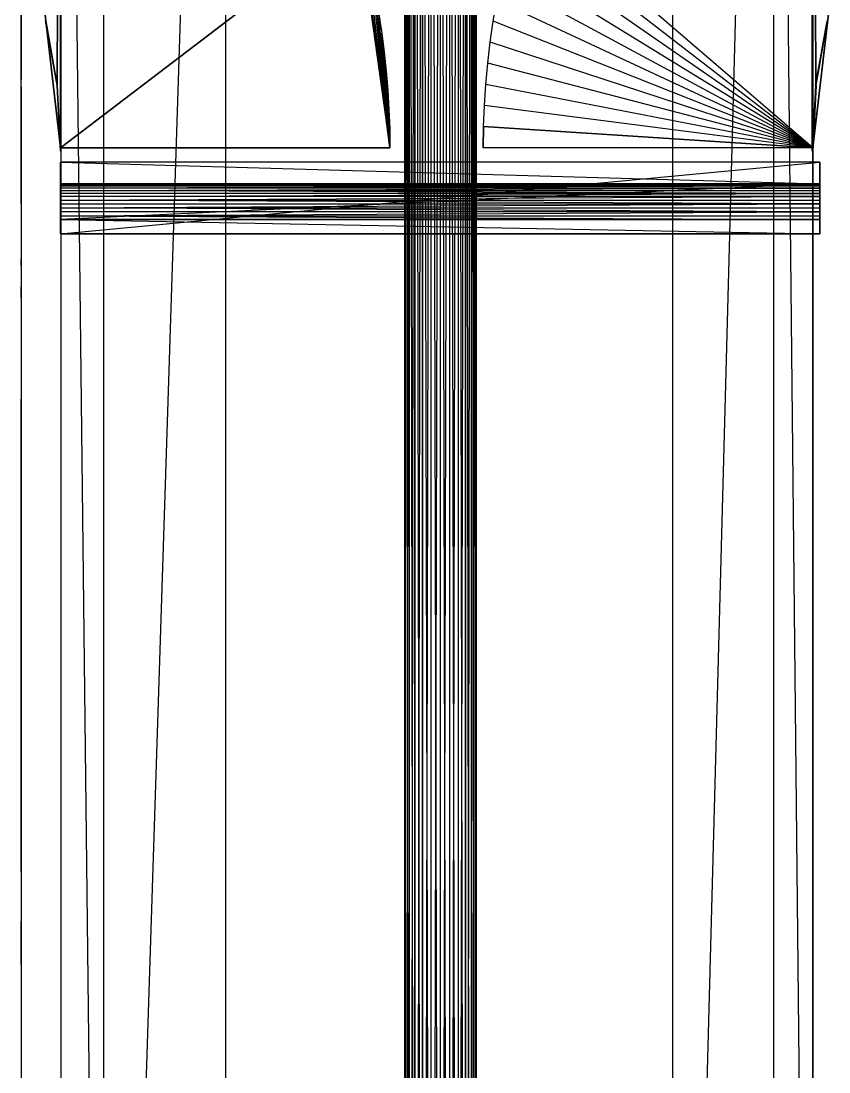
# Model space of a CAD drawing. Extents: x -41 to 47, y -35.8 to 51.3.
# Drawn here: x 23.862 to 24.991, y 42.641 to 44.107 of the extents above; entities that cross this region are included whole.
import ezdxf

# ---------------------------------------------------------------- set-up
doc = ezdxf.new("R2010")
doc.units = 0
doc.header["$MEASUREMENT"] = 0
doc.layers.add('PYDXF', color=8, linetype='CONTINUOUS')

msp = doc.modelspace()

# ---------------------------------------------------------------- linework, layer by layer
at = {"layer": 'PYDXF'}
for p, q in [((23.9171, 46.0954), (23.9125, 44.0171)), ((23.9177, 46.0954), (23.9131, 44.0171)), ((23.9171, 46.0954), (23.9171, 43.9254)), ((23.9171, 46.0954), (23.9177, 43.9254)), ((23.9177, 46.0954), (23.9177, 43.9254)), ((23.9179, 46.0954), (23.9179, 40.7954)), ((23.9179, 46.0954), (23.9783, 40.7954)), ((23.9783, 40.7954), (23.9783, 46.0954)), ((24.148, 46.0954), (23.9783, 40.7954)), ((24.148, 46.0954), (24.148, 40.7954)), ((24.7719, 46.0954), (24.7719, 40.7954)), ((24.7719, 40.7954), (24.913, 46.0954)), ((24.913, 46.0954), (24.913, 40.7954)), ((24.913, 46.0954), (24.9678, 40.7954)), ((24.9671, 43.9254), (24.9671, 46.0954)), ((24.9671, 46.0954), (24.9717, 44.0171)), ((24.9678, 46.0954), (24.9671, 43.9254)), ((24.9678, 46.0954), (24.9678, 43.9254)), ((24.9724, 44.0171), (24.9678, 46.0954)), ((24.9678, 46.0954), (24.9678, 40.7954)), ((24.9678, 40.7954), (24.9678, 46.0954)), ((24.4045, 45.8457), (24.4045, 40.2057)), ((24.4045, 45.8457), (24.4125, 40.21)), ((24.4125, 40.21), (24.4125, 45.85)), ((24.4125, 45.85), (24.4228, 40.2133)), ((24.4228, 45.8533), (24.4228, 40.2133)), ((24.4228, 45.8533), (24.4349, 40.2154)), ((24.4349, 45.8554), (24.4478, 40.2161)), ((24.4349, 40.2154), (24.4349, 45.8554)), ((24.4478, 45.8561), (24.4478, 40.2161)), ((24.4478, 40.2161), (24.4608, 45.8554)), ((24.4608, 45.8554), (24.4608, 40.2154)), ((24.4608, 40.2154), (24.4728, 45.8533)), ((24.4728, 45.8533), (24.4728, 40.2133)), ((24.4728, 40.2133), (24.4832, 45.85)), ((24.4911, 40.2057), (24.4832, 45.85)), ((24.4832, 45.85), (24.4832, 40.21)), ((24.4911, 45.8457), (24.4961, 40.2007)), ((24.4911, 45.8457), (24.4911, 40.2057)), ((24.3978, 45.8354), (24.3995, 40.2007)), ((24.3978, 45.8354), (24.3978, 40.1954)), ((24.3995, 45.8407), (24.3995, 40.2007)), ((24.3995, 45.8407), (24.4045, 40.2057)), ((24.4478, 45.8354), (24.4478, 40.1954)), ((24.4961, 45.8407), (24.4961, 40.2007)), ((24.4961, 45.8407), (24.4978, 40.1954)), ((24.4978, 45.8354), (24.4961, 40.19)), ((24.4978, 45.8354), (24.4978, 40.1954)), ((24.3995, 45.83), (24.3978, 40.1954)), ((24.3995, 45.83), (24.3995, 40.19)), ((24.4045, 45.825), (24.3995, 40.19)), ((24.4045, 45.825), (24.4045, 40.185)), ((24.4125, 45.8207), (24.4045, 40.185)), ((24.4125, 45.8207), (24.4125, 40.1807)), ((24.4228, 45.8174), (24.4125, 40.1807)), ((24.4228, 40.1774), (24.4228, 45.8174)), ((24.4728, 45.8174), (24.4728, 40.1774)), ((24.4832, 40.1807), (24.4728, 45.8174)), ((24.4911, 45.825), (24.4832, 40.1807)), ((24.4832, 40.1807), (24.4832, 45.8207)), ((24.4961, 45.83), (24.4911, 40.185)), ((24.4911, 45.825), (24.4911, 40.185)), ((24.4961, 45.83), (24.4961, 40.19)), ((24.4349, 45.8154), (24.4228, 40.1774)), ((24.4349, 40.1754), (24.4349, 45.8154)), ((24.4478, 45.8147), (24.4349, 40.1754)), ((24.4478, 45.8147), (24.4478, 40.1747)), ((24.4608, 40.1754), (24.4478, 45.8147)), ((24.4608, 45.8154), (24.4608, 40.1754)), ((24.4728, 40.1774), (24.4608, 45.8154)), ((24.9678, 43.9302), (24.5619, 44.2792)), ((24.3331, 44.2471), (23.9177, 43.9302)), ((23.9177, 43.9302), (24.3331, 44.2471)), ((24.3331, 44.2471), (24.3776, 43.9302)), ((24.9678, 43.9302), (24.5534, 44.2509)), ((24.3776, 43.9302), (24.3401, 44.2213)), ((24.9678, 43.9302), (24.5457, 44.2224)), ((23.8625, 44.0154), (23.8625, 44.1922)), ((24.3776, 43.9302), (24.3465, 44.1953)), ((24.9678, 43.9302), (24.5386, 44.1937)), ((23.8625, 44.0254), (23.8625, 44.1855)), ((23.8625, 44.1855), (23.8625, 44.0254)), ((24.3776, 43.9302), (24.3523, 44.1692)), ((24.9678, 43.9302), (24.5323, 44.1648)), ((24.3776, 43.9302), (24.3575, 44.143)), ((24.5218, 44.1067), (24.5267, 44.1359)), ((24.9678, 43.9302), (24.5267, 44.1359)), ((23.9177, 43.9302), (23.8962, 44.1159)), ((23.8962, 44.1159), (23.9177, 43.9302)), ((24.3776, 43.9302), (24.3621, 44.1166)), ((24.3621, 44.1166), (24.3661, 44.0902)), ((24.9678, 43.9302), (24.9905, 44.1208)), ((24.9905, 44.1208), (24.9678, 43.9302)), ((23.8963, 44.1074), (23.9125, 44.0171)), ((23.897, 44.1074), (23.9131, 44.0171)), ((23.897, 44.1074), (23.9125, 44.0171)), ((24.5177, 44.0775), (24.5218, 44.1067)), ((24.9678, 43.9302), (24.5218, 44.1067)), ((24.9717, 44.0171), (24.9879, 44.1074)), ((24.9724, 44.0171), (24.9885, 44.1074)), ((24.9724, 44.0171), (24.9879, 44.1074)), ((24.3661, 44.0902), (24.3696, 44.0637)), ((24.3776, 43.9302), (24.3661, 44.0902)), ((24.5142, 44.0482), (24.5177, 44.0775)), ((24.9678, 43.9302), (24.5177, 44.0775)), ((24.3776, 43.9302), (24.3695, 44.0637)), ((24.3696, 44.0637), (24.3724, 44.0371)), ((24.5116, 44.0187), (24.5143, 44.0482)), ((24.9678, 43.9302), (24.5142, 44.0482)), ((24.3724, 44.0371), (24.3746, 44.0104)), ((24.3776, 43.9302), (24.3724, 44.0371)), ((23.8625, 43.9254), (23.8625, 44.0254)), ((23.8625, 44.0154), (23.8625, 44.0254)), ((23.8625, 44.0154), (23.8625, 43.9254)), ((23.8625, 43.9254), (23.8625, 44.0154)), ((23.9125, 44.0171), (23.9171, 43.9254)), ((23.9125, 44.0171), (23.9131, 44.0171)), ((23.9131, 44.0171), (23.9177, 43.9254)), ((23.9131, 44.0171), (23.9171, 43.9254)), ((24.5096, 43.9893), (24.5115, 44.0187)), ((24.9678, 43.9302), (24.5115, 44.0187)), ((24.9717, 44.0171), (24.9671, 43.9254)), ((24.9724, 44.0171), (24.9678, 43.9254)), ((24.9717, 44.0171), (24.9678, 43.9254)), ((24.9724, 44.0171), (24.9717, 44.0171)), ((24.3746, 44.0104), (24.3762, 43.9837)), ((24.3776, 43.9302), (24.3746, 44.0104)), ((24.3762, 43.9837), (24.3772, 43.957)), ((24.3776, 43.9302), (24.3762, 43.9837)), ((24.5084, 43.9598), (24.5096, 43.9893)), ((24.9678, 43.9302), (24.5096, 43.9893)), ((24.3772, 43.957), (24.3776, 43.9302)), ((24.3776, 43.9302), (24.3772, 43.957)), ((24.5084, 43.9598), (24.5079, 43.9302)), ((24.5079, 43.9302), (24.5084, 43.9598)), ((24.5084, 43.9598), (24.9678, 43.9302)), ((24.9678, 43.9302), (24.5084, 43.9598)), ((23.8625, 43.8654), (23.8625, 43.9254)), ((23.8625, 43.9254), (23.8625, 43.852)), ((23.8625, 43.9254), (23.8625, 43.8873)), ((23.8625, 43.9254), (23.8625, 43.8616)), ((23.8625, 43.9254), (23.8626, 43.9029)), ((23.8625, 43.9254), (23.8626, 43.9081)), ((23.8625, 43.9254), (23.8625, 43.8656)), ((23.8625, 43.9254), (23.8625, 43.8643)), ((23.8625, 43.9254), (23.8625, 43.8793)), ((23.8625, 43.9254), (23.8625, 43.893)), ((23.8625, 43.9254), (23.8626, 43.9044)), ((23.8625, 43.9254), (23.8625, 43.8578)), ((23.8625, 43.9254), (23.8625, 43.8995)), ((23.8625, 43.9254), (23.8626, 43.9113)), ((23.8625, 43.9254), (23.8625, 43.8769)), ((23.8625, 43.9254), (23.8626, 43.9055)), ((23.8625, 43.9254), (23.8625, 43.8912)), ((23.8625, 43.9254), (23.8626, 43.904)), ((23.8625, 43.9254), (23.8625, 43.8566)), ((23.8625, 43.9254), (23.8625, 43.898)), ((23.8625, 43.9254), (23.8626, 43.9102)), ((23.8625, 43.9254), (23.8625, 43.8761)), ((23.8625, 43.9254), (23.8626, 43.9049)), ((23.8625, 43.9254), (23.8625, 43.8542)), ((23.8626, 43.9125), (23.8625, 43.9254)), ((23.8625, 43.9254), (23.8625, 43.8965)), ((23.8625, 43.9254), (23.8625, 43.8654)), ((23.8625, 43.9254), (23.8625, 43.881)), ((23.8625, 43.9254), (23.8625, 43.8604)), ((23.8625, 43.9254), (23.8625, 43.9019)), ((23.8625, 43.9254), (23.8625, 43.8785)), ((23.8625, 43.9254), (23.8626, 43.9071)), ((23.8625, 43.9254), (23.8625, 43.8948)), ((23.8625, 43.9254), (23.8625, 43.8801)), ((23.8625, 43.9254), (23.8625, 43.8591)), ((23.8625, 43.8819), (23.8625, 43.9254)), ((23.8625, 43.9254), (23.8625, 43.9008)), ((23.8625, 43.9254), (23.8625, 43.8777)), ((23.8625, 43.9254), (23.8626, 43.9063)), ((23.8625, 43.8854), (23.8625, 43.9254)), ((23.8625, 43.9254), (23.8625, 43.8754)), ((23.8625, 43.9254), (23.8625, 43.8531)), ((23.8625, 43.9254), (23.8625, 43.8893)), ((23.8625, 43.9254), (23.8625, 43.8629)), ((23.8625, 43.9254), (23.8626, 43.9037)), ((23.8625, 43.9254), (23.8625, 43.8554)), ((23.8625, 43.9254), (23.8626, 43.9091)), ((23.8626, 43.9254), (23.8626, 43.9125)), ((23.8626, 43.9254), (23.8626, 43.9137)), ((23.9177, 43.9254), (23.9171, 43.9254)), ((23.9177, 43.9302), (24.3776, 43.9302)), ((24.3776, 43.9302), (23.9177, 43.9302)), ((24.9678, 43.9302), (24.5079, 43.9302)), ((24.9678, 43.9254), (24.9671, 43.9254)), ((23.8626, 43.9125), (23.8626, 43.9137)), ((23.8626, 43.9125), (23.8626, 43.9113)), ((23.8626, 43.9113), (23.8626, 43.9102)), ((23.8626, 43.9102), (23.8626, 43.9091)), ((23.9178, 43.91), (23.9178, 43.83)), ((23.9178, 43.91), (23.9178, 43.81)), ((23.9178, 43.91), (23.9178, 43.88)), ((23.9178, 43.88), (23.9178, 43.91)), ((24.9778, 43.91), (23.9178, 43.91)), ((23.9178, 43.91), (24.9778, 43.88)), ((23.9178, 43.81), (24.9778, 43.91)), ((24.9778, 43.91), (24.9778, 43.83)), ((24.9778, 43.91), (24.9778, 43.81)), ((24.9778, 43.88), (24.9778, 43.91)), ((24.9778, 43.91), (24.9778, 43.88)), ((23.8626, 43.9029), (23.8625, 43.9019)), ((23.8625, 43.9019), (23.8625, 43.9008)), ((23.8625, 43.9008), (23.8625, 43.8995)), ((23.8625, 43.8995), (23.8625, 43.898)), ((23.8625, 43.898), (23.8625, 43.8965)), ((23.8625, 43.8965), (23.8625, 43.8948)), ((23.8625, 43.8948), (23.8625, 43.893)), ((23.8626, 43.9091), (23.8626, 43.9081)), ((23.8626, 43.9081), (23.8626, 43.9071)), ((23.8626, 43.9071), (23.8626, 43.9063)), ((23.8626, 43.9063), (23.8626, 43.9055)), ((23.8626, 43.9055), (23.8626, 43.9049)), ((23.8626, 43.9049), (23.8626, 43.9044)), ((23.8626, 43.9044), (23.8626, 43.904)), ((23.8626, 43.904), (23.8626, 43.9037)), ((23.8626, 43.9037), (23.8626, 43.9029)), ((23.8625, 43.893), (23.8625, 43.8912)), ((23.8625, 43.8912), (23.8625, 43.8893)), ((23.8625, 43.8893), (23.8625, 43.8873)), ((23.8625, 43.8854), (23.8625, 43.8873)), ((23.8625, 43.8854), (23.8625, 43.8819)), ((23.8625, 43.8827), (23.8625, 43.8854)), ((23.8625, 43.8845), (23.8625, 43.8854)), ((23.8625, 43.8845), (23.8625, 43.8836)), ((23.8625, 43.8845), (23.8625, 43.8827)), ((23.8625, 43.8827), (23.8625, 43.8836)), ((23.8625, 43.8827), (23.8625, 43.8819)), ((23.8625, 43.8819), (23.8625, 43.881)), ((23.8625, 43.881), (23.8625, 43.8801)), ((23.8625, 43.8801), (23.8625, 43.8793)), ((23.8625, 43.8793), (23.8625, 43.8785)), ((23.8625, 43.8785), (23.8625, 43.8777)), ((23.8625, 43.8777), (23.8625, 43.8769)), ((23.8625, 43.8769), (23.8625, 43.8761)), ((23.8625, 43.8761), (23.8625, 43.8754)), ((23.8625, 43.8754), (23.8625, 43.8656)), ((23.8625, 43.8654), (23.8625, 43.8754)), ((23.8625, 43.8656), (23.8625, 43.8654)), ((24.9778, 43.88), (23.9178, 43.88)), ((23.9178, 43.88), (24.9778, 43.88)), ((23.9178, 43.83), (23.9178, 43.88)), ((23.9178, 43.88), (23.9178, 43.8706)), ((23.9178, 43.88), (23.9178, 43.852)), ((23.9178, 43.88), (23.9178, 43.8666)), ((23.9178, 43.8787), (23.9178, 43.88)), ((23.9178, 43.88), (23.9178, 43.8354)), ((23.9178, 43.88), (23.9178, 43.8465)), ((23.9178, 43.88), (23.9178, 43.8572)), ((24.9778, 43.88), (23.9178, 43.83)), ((23.9178, 43.88), (23.9178, 43.874)), ((23.9178, 43.8787), (24.9778, 43.88)), ((23.9178, 43.88), (23.9178, 43.841)), ((23.9178, 43.88), (23.9178, 43.8621)), ((23.9178, 43.88), (23.9178, 43.8767)), ((23.9178, 43.8787), (24.9778, 43.8787)), ((24.9778, 43.8787), (23.9178, 43.8767)), ((23.9178, 43.8767), (23.9178, 43.8787)), ((23.9178, 43.874), (23.9178, 43.8767)), ((24.9778, 43.8767), (23.9178, 43.8767)), ((24.9778, 43.8767), (23.9178, 43.874)), ((23.9178, 43.8706), (23.9178, 43.874)), ((24.9778, 43.874), (23.9178, 43.874)), ((23.9178, 43.8706), (24.9778, 43.874)), ((23.9178, 43.8666), (23.9178, 43.8706)), ((24.9778, 43.8666), (23.9178, 43.8706)), ((23.9178, 43.8706), (24.9778, 43.8706)), ((23.9178, 43.8621), (23.9178, 43.8666)), ((23.9178, 43.8621), (24.9778, 43.8666)), ((24.9778, 43.8666), (23.9178, 43.8666)), ((24.9778, 43.88), (24.9778, 43.8354)), ((24.9778, 43.88), (24.9778, 43.8666)), ((24.9778, 43.88), (24.9778, 43.83)), ((24.9778, 43.88), (24.9778, 43.8706)), ((24.9778, 43.88), (24.9778, 43.852)), ((24.9778, 43.88), (24.9778, 43.8767)), ((24.9778, 43.88), (24.9778, 43.841)), ((24.9778, 43.88), (24.9778, 43.8621)), ((24.9778, 43.88), (24.9778, 43.8572)), ((24.9778, 43.88), (24.9778, 43.874)), ((24.9778, 43.88), (24.9778, 43.8787)), ((24.9778, 43.88), (24.9778, 43.8465)), ((24.9778, 43.8787), (24.9778, 43.8767)), ((24.9778, 43.874), (24.9778, 43.8767)), ((24.9778, 43.8706), (24.9778, 43.874)), ((24.9778, 43.8666), (24.9778, 43.8706)), ((24.9778, 43.8621), (24.9778, 43.8666)), ((23.8625, 43.8654), (23.8625, 43.8643)), ((23.8625, 43.852), (23.8625, 43.8654)), ((23.8625, 43.8654), (23.8625, 43.8509)), ((23.8625, 43.8654), (23.8625, 43.7754)), ((23.8625, 43.8643), (23.8625, 43.8629)), ((23.8625, 43.8629), (23.8625, 43.8616)), ((23.8625, 43.8616), (23.8625, 43.8604)), ((23.8625, 43.8604), (23.8625, 43.8591)), ((23.8625, 43.8591), (23.8625, 43.8578)), ((23.8625, 43.8578), (23.8625, 43.8566)), ((23.8625, 43.8566), (23.8625, 43.8554)), ((23.8625, 43.8554), (23.8625, 43.8542)), ((23.8625, 43.8542), (23.8625, 43.8531)), ((23.8625, 43.8531), (23.8625, 43.852)), ((23.8625, 43.852), (23.8625, 43.8509)), ((23.8625, 43.8509), (23.8625, 43.7754)), ((23.9178, 43.8572), (23.9178, 43.8621)), ((24.9778, 43.8621), (23.9178, 43.8621)), ((23.9178, 43.8572), (24.9778, 43.8621)), ((23.9178, 43.852), (23.9178, 43.8572)), ((23.9178, 43.8572), (24.9778, 43.8572)), ((24.9778, 43.852), (23.9178, 43.8572)), ((23.9178, 43.8465), (23.9178, 43.852)), ((23.9178, 43.8465), (24.9778, 43.852)), ((23.9178, 43.852), (24.9778, 43.852)), ((24.9778, 43.8572), (24.9778, 43.8621)), ((24.9778, 43.852), (24.9778, 43.8572)), ((24.9778, 43.8465), (24.9778, 43.852)), ((23.9178, 43.841), (23.9178, 43.8465)), ((23.9178, 43.8465), (24.9778, 43.8465)), ((24.9778, 43.841), (23.9178, 43.8465)), ((23.9178, 43.8354), (23.9178, 43.841)), ((24.9778, 43.841), (23.9178, 43.841)), ((23.9178, 43.8354), (24.9778, 43.841)), ((24.9778, 43.841), (24.9778, 43.8465)), ((24.9778, 43.8354), (24.9778, 43.841)), ((23.9178, 43.8354), (23.9178, 43.83)), ((23.9178, 43.8354), (24.9778, 43.8354)), ((23.9178, 43.8354), (24.9778, 43.83)), ((23.9178, 43.81), (23.9178, 43.83)), ((24.9778, 43.83), (23.9178, 43.83)), ((23.9178, 43.83), (24.9778, 43.81)), ((23.9178, 43.83), (24.9778, 43.83)), ((24.9778, 43.8354), (24.9778, 43.83)), ((24.9778, 43.83), (24.9778, 43.8354)), ((24.9778, 43.81), (24.9778, 43.83)), ((23.9178, 43.81), (24.9778, 43.81)), ((24.9778, 43.81), (23.9178, 43.81)), ((23.8625, 43.7811), (23.8625, 43.7661)), ((23.8625, 43.7754), (23.8625, 42.9201)), ((23.8625, 43.7661), (23.8625, 43.7754)), ((23.8625, 43.7754), (23.8625, 43.7211)), ((23.8625, 43.7754), (23.8625, 43.7661)), ((23.8625, 43.7661), (23.8625, 43.5793)), ((23.8625, 43.7661), (23.8625, 43.7361)), ((23.8625, 43.7348), (23.8625, 43.7361)), ((23.8625, 43.7335), (23.8625, 43.7348)), ((23.8625, 43.7322), (23.8625, 43.7335)), ((23.8625, 43.7309), (23.8625, 43.7322)), ((23.8625, 43.7296), (23.8625, 43.7309)), ((23.8625, 43.7284), (23.8625, 43.7296)), ((23.8625, 43.7271), (23.8625, 43.7284)), ((23.8625, 43.7259), (23.8625, 43.7271)), ((23.8625, 43.7247), (23.8625, 43.7259)), ((23.8625, 43.7235), (23.8625, 43.7247)), ((23.8625, 43.7223), (23.8625, 43.7235)), ((23.8625, 43.7211), (23.8625, 43.7223)), ((23.8625, 43.7211), (23.8625, 43.5793)), ((23.8625, 42.9201), (23.8625, 43.5793)), ((23.8625, 43.5793), (23.8625, 42.9201)), ((23.8625, 42.9201), (23.8625, 42.7954)), ((23.8625, 42.9201), (23.8625, 42.8054)), ((23.8625, 42.9201), (23.8625, 42.8504)), ((23.8625, 42.8492), (23.8625, 42.8504)), ((23.8625, 42.8504), (23.8625, 42.7954)), ((23.8625, 42.848), (23.8625, 42.8492)), ((23.8625, 42.8468), (23.8625, 42.848)), ((23.8625, 42.8456), (23.8625, 42.8468)), ((23.8625, 42.8444), (23.8625, 42.8456)), ((23.8625, 42.8431), (23.8625, 42.8444)), ((23.8625, 42.8419), (23.8625, 42.8431)), ((23.8625, 42.8406), (23.8625, 42.8419)), ((23.8625, 42.8393), (23.8625, 42.8406)), ((23.8625, 42.838), (23.8625, 42.8393)), ((23.8625, 42.8367), (23.8625, 42.838)), ((23.8625, 42.8354), (23.8625, 42.8367)), ((23.8625, 42.8054), (23.8625, 42.8354)), ((23.8625, 42.8054), (23.8625, 42.7904)), ((23.8625, 42.7904), (23.8625, 42.8054)), ((23.8625, 42.7954), (23.8625, 42.8054)), ((23.8625, 42.7954), (23.8625, 42.7054)), ((23.8625, 42.7954), (23.8625, 42.7056)), ((23.8625, 42.7056), (23.8625, 42.7032)), ((23.8625, 42.7056), (23.8625, 42.7054)), ((23.8625, 42.7054), (23.8625, 42.6704)), ((23.8625, 42.7032), (23.8625, 42.7006)), ((23.8625, 42.7006), (23.8625, 42.6976)), ((23.8625, 42.6976), (23.8625, 42.6945)), ((23.8625, 42.6945), (23.8625, 42.6913)), ((23.8625, 42.6913), (23.8625, 42.6879)), ((23.8625, 42.6879), (23.8625, 42.6846)), ((23.8625, 42.6846), (23.8625, 42.6814)), ((23.8625, 42.6814), (23.8625, 42.6783)), ((23.8625, 42.6783), (23.8625, 42.6754)), ((23.8625, 42.6754), (23.8625, 42.6727)), ((23.8625, 42.6727), (23.8625, 42.6705)), ((23.8625, 42.6705), (23.8625, 42.6704)), ((23.8625, 42.6704), (23.8625, 42.6054))]:
    msp.add_line(p, q, dxfattribs=at)

doc.saveas('drawing.dxf')
